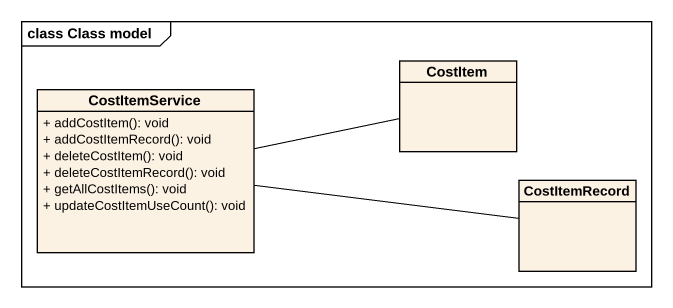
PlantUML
@startuml
mainframe class Class model
hide circle
hide empty members
skinparam classAttributeIconSize 0
class CostItem
class CostItemService {
  + addCostItem(): void
  + addCostItemRecord(): void
  + deleteCostItem(): void
  + deleteCostItemRecord(): void
  + getAllCostItems(): void
  + updateCostItemUseCount(): void
}
class CostItemRecord
CostItemService -right- CostItem
CostItemService -right- CostItemRecord
@enduml
